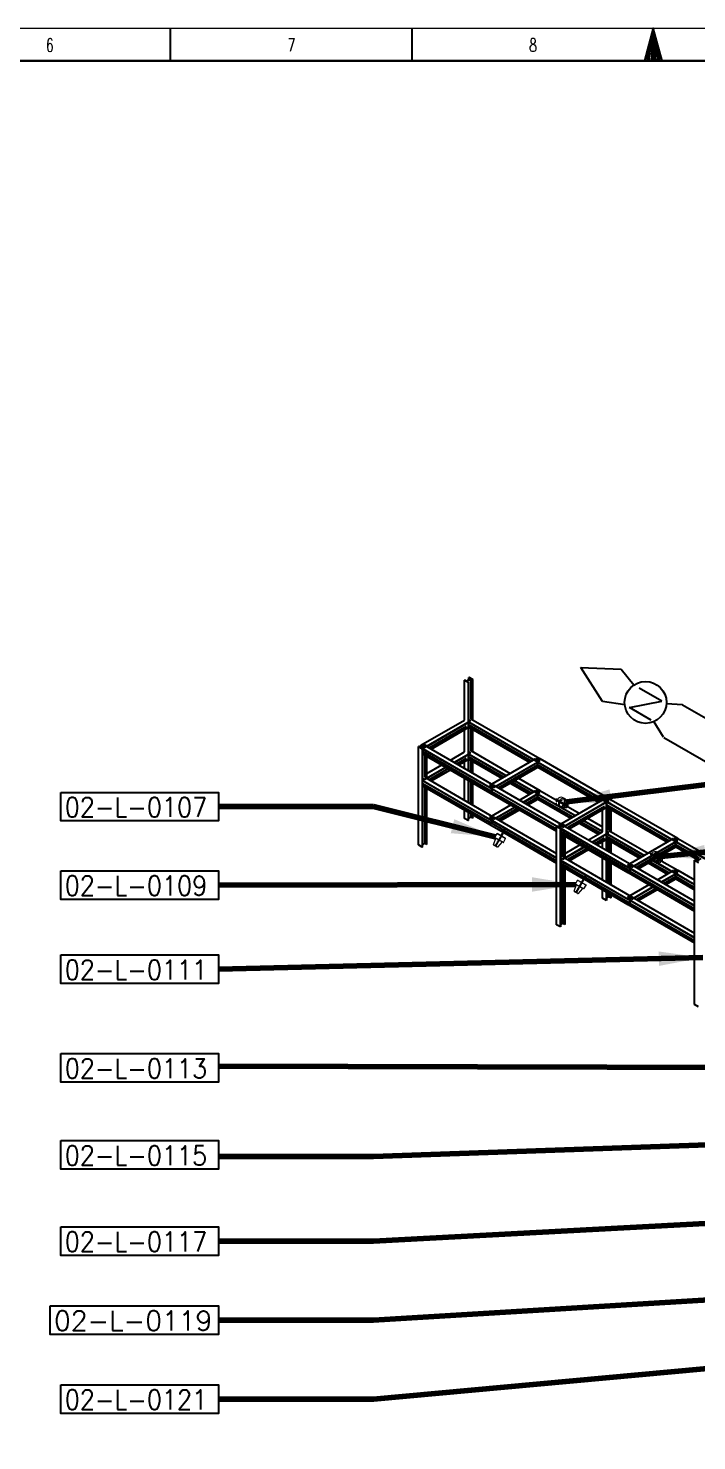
# Model space of a CAD drawing. Header units: inches. Extents: x 9 to 553326, y 5 to 186380.
# Drawn here: x 378913 to 424496, y 90147 to 186380 of the extents above; entities that cross this region are included whole.
import ezdxf

# ---------------------------------------------------------------- set-up
doc = ezdxf.new("R2010")
doc.units = ezdxf.units.IN
doc.header["$MEASUREMENT"] = 0
doc.linetypes.add('LIGHTINGLAYOUTPROGRESSUNIT-EMBED 2_DWG$0$HIDDEN2', pattern=[0.1875, 0.125, -0.0625])
for name, color, linetype in [('_Auto', 7, 'Continuous'), ('Default', 7, 'Continuous'), ('LIGHTINGLAYOUTPROGRESSUNIT-EMBED 2_DWG$0$DwgTemplate', 7, 'Continuous')]:
    doc.layers.add(name, color=color, linetype=linetype)
doc.layers.add('Pipe Rack Lighting', color=1, linetype='Continuous', lineweight=5)
doc.styles.add('HZTXT', font='txt_qlt.shx', dxfattribs={"width": 0.7, "bigfont": 'hztxt.shx'})
doc.styles.get("Standard").update_dxf_attribs({"font": 'arial.ttf'})
doc.styles.add('TEG BORDER', font='txt_qlt.shx', dxfattribs={"width": 0.7, "bigfont": 'hztxt.shx'})
doc.dimstyles.new('ANSI_L', dxfattribs={"dimtxt": 0.18, "dimasz": 0.18, "dimexe": 0.18, "dimexo": 0.0625, "dimgap": 0.09, "dimtad": 0, "dimtih": 1, "dimtoh": 1, "dimdec": 4, "dimzin": 0, "dimdsep": 46, "dimtxsty": 'Standard', "dimcen": 0.09, "dimadec": 0, "dimazin": 0, "dimtfac": 1, "dimtdec": 4, "dimtofl": 0, "dimtmove": 0, "dimatfit": 3, "dimfxl": 1, "dimtolj": 1, "dimtzin": 0, "dimarcsym": 0})

# ---------------------------------------------------------------- blocks, each defined once
blk = doc.blocks.new('TEG BORDER A2')
for p, q in [((222.75, 420), (222.75, 415)), ((259.88, 420), (259.88, 415)), ((297, 420), (297, 415))]:
    blk.add_line(p, q)
at = {"linetype": 'Continuous'}
blk.add_line((489, 415), (5, 415), dxfattribs=at)
at = {"color": 5, "lineweight": 15}
blk.add_lwpolyline([(0, 420), (594, 420), (594, 0), (0, 0)], close=True, dxfattribs=at)
blk.add_lwpolyline([(297, 420), (295.66, 415), (298.34, 415), (297, 420), (296, 415), (296.33, 415), (297, 420), (296.67, 415), (297.33, 415), (297, 420), (297.67, 415), (298, 415), (297, 420)])
blk.add_lwpolyline([(5, 415), (589, 415), (589, 5), (5, 5)], close=True)
at = {"char_height": 2, "width": 2, "attachment_point": 1, "style": 'TEG BORDER'}
for s, insert in [('6', (203.67, 418.41)), ('7', (240.8, 418.41)), ('8', (277.92, 418.41))]:
    blk.add_mtext(s, dxfattribs=dict(at, insert=insert))

msp = doc.modelspace()

# ---------------------------------------------------------------- linework, layer by layer
at = {"layer": '_Auto', "color": 7, "linetype": 'Continuous'}
for points in [[(381139, 134323), (391878, 134323), (391878, 132374), (381139, 132374)], [(381139, 128978), (391878, 128978), (391878, 127030), (381139, 127030)], [(381139, 123243), (391878, 123243), (391878, 121295), (381139, 121295)], [(381139, 116524), (391878, 116524), (391878, 114576), (381139, 114576)], [(381139, 110592), (391878, 110592), (391878, 108644), (381139, 108644)], [(381139, 104724), (391878, 104724), (391878, 102776), (381139, 102776)], [(380408, 99337), (391878, 99337), (391878, 97389), (380408, 97389)], [(381139, 93961), (391878, 93961), (391878, 92013), (381139, 92013)]]:
    msp.add_lwpolyline(points, close=True, dxfattribs=at)
at = {"layer": 'Default', "color": 7, "linetype": 'Continuous'}
for p, q in [((419341, 142685), (416579, 142814)), ((418064, 140511), (416583, 142820)), ((420201, 141629), (419341, 142685)), ((419584, 140285), (418064, 140511)), ((419908, 140097), (422114, 140525)), ((422114, 140525), (420567, 141418)), ((421377, 139249), (419908, 140097)), ((423527, 140294), (422424, 140346)), ((423527, 140294), (426992, 138293)), ((422235, 138073), (421568, 139139)), ((422248, 138058), (425721, 136053))]:
    msp.add_line(p, q, dxfattribs=at)
msp.add_circle((421001, 140448), 1427, dxfattribs=at)
at = {"layer": 'LIGHTINGLAYOUTPROGRESSUNIT-EMBED 2_DWG$0$DwgTemplate', "color": 9, "linetype": 'Continuous'}
for p, q in [((408677, 141978), (408661, 141968)), ((408661, 141968), (408920, 141819)), ((408661, 139251), (408661, 141968)), ((408802, 141906), (408677, 141978)), ((409086, 142070), (408802, 141906)), ((408812, 141900), (409096, 142064)), ((408936, 141828), (408812, 141900)), ((408920, 141819), (408936, 141828)), ((408920, 141819), (408920, 135810)), ((408936, 135801), (408936, 141828)), ((408977, 142151), (408961, 142142)), ((408961, 142142), (409086, 142070)), ((408961, 141998), (408961, 142142)), ((409236, 142001), (408977, 142151)), ((409096, 139332), (409096, 142064)), ((409096, 142064), (409220, 141992)), ((409220, 141992), (409236, 142001)), ((409220, 139260), (409220, 141992)), ((409236, 139251), (409236, 142001)), ((405682, 137531), (408661, 139251)), ((405941, 137381), (409078, 139193)), ((406086, 137447), (408949, 139100)), ((406246, 137355), (408796, 138827)), ((406370, 137283), (409074, 138843)), ((406386, 137273), (408949, 138753)), ((408661, 137077), (408661, 138587)), ((408936, 139125), (413526, 136475)), ((408936, 138908), (408949, 138915)), ((408936, 138779), (413096, 136377)), ((408949, 139100), (413381, 136541)), ((408949, 138915), (413221, 136449)), ((408949, 138753), (413081, 136368)), ((408954, 139265), (409078, 139193)), ((409083, 139339), (413785, 136625)), ((409096, 137158), (409096, 138668)), ((409220, 137086), (409220, 138596)), ((409236, 137077), (409236, 138587)), ((405840, 137622), (405824, 137613)), ((406099, 137472), (405840, 137622)), ((405540, 137449), (405524, 137439)), ((405524, 130737), (405524, 137439)), ((405524, 137439), (405783, 137290)), ((405664, 137377), (405540, 137449)), ((405717, 137492), (405591, 137419)), ((405948, 137541), (405664, 137377)), ((405674, 137371), (405958, 137535)), ((405799, 137299), (405674, 137371)), ((405682, 137381), (405941, 137531)), ((405682, 137531), (405682, 137512)), ((405941, 137381), (405682, 137531)), ((405682, 137512), (405790, 137450)), ((405682, 137381), (410388, 134664)), ((405783, 137290), (405799, 137299)), ((405783, 137290), (405783, 130587)), ((405799, 130596), (405799, 137299)), ((405799, 137295), (410388, 134645)), ((405799, 136967), (410388, 134317)), ((405799, 136949), (410388, 134299)), ((405811, 137104), (410513, 134389)), ((405824, 137613), (405948, 137541)), ((405941, 137531), (410647, 134813)), ((405958, 137535), (406083, 137463)), ((405958, 135361), (405958, 136857)), ((406083, 137463), (406099, 137472)), ((406083, 137449), (406083, 137463)), ((406083, 135275), (406083, 136785)), ((406099, 137439), (406099, 137472)), ((406099, 135266), (406099, 136775)), ((407694, 136518), (408661, 137077)), ((407953, 136369), (409078, 137019)), ((407969, 136360), (408949, 136926)), ((408128, 136268), (408796, 136653)), ((408253, 136196), (409074, 136669)), ((408936, 136951), (411514, 135463)), ((408936, 136734), (408949, 136741)), ((408949, 136926), (411498, 135454)), ((408949, 136741), (411338, 135362)), ((408954, 137091), (409078, 137019)), ((409083, 137166), (411773, 135613)), ((405941, 135207), (407378, 136037)), ((406086, 135273), (407394, 136028)), ((406099, 135598), (407119, 136186)), ((406246, 135181), (407553, 135936)), ((406370, 135109), (407678, 135864)), ((406386, 135100), (407694, 135854)), ((408269, 136186), (408949, 136579)), ((408661, 135960), (408661, 136413)), ((408936, 136605), (411214, 135290)), ((408949, 136579), (411198, 135281)), ((409096, 135709), (409096, 136494)), ((409220, 135637), (409220, 136422)), ((409236, 135628), (409236, 136413)), ((410388, 134813), (413526, 136625)), ((410647, 134664), (413785, 136475)), ((410793, 134729), (413656, 136382)), ((410952, 134637), (413656, 136198)), ((411077, 134565), (413780, 136126)), ((411093, 134556), (413656, 136036)), ((413785, 136625), (413526, 136475)), ((413526, 136625), (413785, 136475)), ((413531, 136473), (413790, 136622)), ((413531, 136473), (418233, 133758)), ((413531, 136126), (413656, 136198)), ((413531, 136126), (417803, 133659)), ((413656, 136198), (413656, 136382)), ((413656, 136382), (418087, 133823)), ((413656, 136198), (417928, 133731)), ((413656, 136036), (417787, 133650)), ((413785, 136619), (413785, 136625)), ((413790, 136622), (418492, 133907)), ((405799, 135140), (410388, 132490)), ((405799, 135121), (410388, 132471)), ((405799, 134793), (410388, 132143)), ((405799, 134775), (410388, 132125)), ((405811, 134930), (410513, 132215)), ((405941, 135207), (405816, 135279)), ((405946, 135354), (410647, 132639)), ((408661, 133786), (408661, 135296)), ((408920, 135146), (408920, 133636)), ((408936, 133627), (408936, 135137)), ((409096, 133535), (409096, 135045)), ((409220, 133463), (409220, 134973)), ((409236, 133454), (409236, 134964)), ((410647, 134813), (410388, 134664)), ((410647, 134664), (410388, 134813)), ((410393, 134661), (410652, 134810)), ((410652, 134810), (415354, 132096)), ((411773, 134949), (413081, 134194)), ((411789, 134958), (413096, 134203)), ((411913, 135030), (413221, 134275)), ((412073, 135122), (413381, 134367)), ((412089, 135131), (413526, 134301)), ((412348, 135281), (413785, 134451)), ((405958, 130832), (405958, 134683)), ((406083, 130760), (406083, 134611)), ((406099, 130769), (406099, 134602)), ((410388, 134664), (410388, 134645)), ((410388, 134645), (410393, 134648)), ((410513, 134389), (410388, 134317)), ((410388, 134317), (410388, 134299)), ((410388, 134299), (410393, 134302)), ((410393, 134642), (410393, 134661)), ((410393, 134661), (415095, 131946)), ((410393, 134642), (414950, 132012)), ((410393, 134314), (410518, 134386)), ((410393, 134296), (410393, 134314)), ((410393, 134314), (414937, 131691)), ((410393, 134296), (414937, 131673)), ((410513, 134573), (410513, 134389)), ((410518, 134386), (410518, 134571)), ((410518, 134386), (414937, 131835)), ((412400, 133801), (413526, 134451)), ((412659, 133652), (413785, 134301)), ((412675, 133642), (413656, 134208)), ((412835, 133550), (413656, 134024)), ((412960, 133478), (413780, 133952)), ((412976, 133469), (413656, 133862)), ((413526, 134451), (413785, 134301)), ((413785, 134451), (413526, 134301)), ((413531, 134299), (413790, 134448)), ((413531, 134299), (416221, 132746)), ((413531, 133952), (413656, 134024)), ((413531, 133952), (415920, 132572)), ((413656, 134024), (413656, 134208)), ((413656, 134208), (416205, 132737)), ((413656, 134024), (416045, 132644)), ((413656, 133862), (415905, 132563)), ((413785, 134445), (413785, 134451)), ((413790, 134448), (416480, 132895)), ((415095, 132096), (418233, 133907)), ((418091, 133825), (418075, 133816)), ((418075, 133816), (418334, 133667)), ((418215, 133753), (418091, 133825)), ((418499, 133918), (418215, 133753)), ((418225, 133748), (418509, 133912)), ((418233, 133758), (418492, 133907)), ((418492, 133907), (418233, 133758)), ((418233, 133907), (418492, 133758)), ((418391, 133999), (418375, 133989)), ((418375, 133975), (418375, 133989)), ((418375, 133989), (418499, 133918)), ((418650, 133849), (418391, 133999)), ((418492, 133907), (423198, 131190)), ((418509, 133912), (418634, 133840)), ((418509, 133897), (418509, 133912)), ((418634, 133840), (418650, 133849)), ((418634, 133825), (418634, 133840)), ((418650, 133816), (418650, 133849)), ((408661, 132548), (408661, 133122)), ((408920, 132972), (408920, 132399)), ((408936, 132408), (408936, 132963)), ((409096, 132644), (409096, 132871)), ((410388, 132639), (411825, 133469)), ((410647, 132490), (412084, 133320)), ((410793, 132555), (412100, 133310)), ((410952, 132463), (412260, 133218)), ((411077, 132391), (412385, 133146)), ((411093, 132382), (412400, 133137)), ((415354, 131946), (418492, 133758)), ((415499, 132012), (418362, 133665)), ((415659, 131920), (418209, 133392)), ((415784, 131848), (418487, 133409)), ((415800, 131839), (418362, 133318)), ((418075, 131642), (418075, 133152)), ((418350, 133676), (418225, 133748)), ((418233, 133758), (422939, 131041)), ((418334, 133667), (418350, 133676)), ((418334, 133667), (418334, 130375)), ((418350, 130366), (418350, 133676)), ((418350, 133473), (418362, 133481)), ((418350, 133344), (422510, 130942)), ((418362, 133665), (422794, 131106)), ((418362, 133481), (422634, 131014)), ((418362, 133318), (422494, 130933)), ((418509, 131723), (418509, 133233)), ((418634, 131652), (418634, 133161)), ((418650, 131642), (418650, 133152)), ((408920, 132399), (408661, 132548)), ((408936, 132408), (408920, 132399)), ((409096, 132644), (408936, 132552)), ((409220, 132572), (409096, 132644)), ((409220, 132572), (409220, 132799)), ((409236, 132581), (409220, 132572)), ((409236, 132581), (409236, 132790)), ((410647, 132490), (410388, 132639)), ((410647, 132639), (410388, 132490)), ((410388, 132490), (410388, 132471)), ((410388, 132471), (410393, 132474)), ((410513, 132215), (410388, 132143)), ((410388, 132143), (410388, 132125)), ((410388, 132125), (410393, 132128)), ((410393, 132487), (410652, 132637)), ((410393, 132469), (410393, 132487)), ((410393, 132487), (414937, 129864)), ((410393, 132469), (414937, 129845)), ((410393, 132140), (410518, 132212)), ((410393, 132140), (411298, 131618)), ((410393, 132122), (410393, 132140)), ((410393, 132122), (411290, 131604)), ((410513, 132399), (410513, 132215)), ((410518, 132212), (410518, 132397)), ((410518, 132212), (411361, 131726)), ((410652, 132637), (414937, 130163)), ((414953, 132014), (414937, 132005)), ((414937, 132005), (415196, 131855)), ((414937, 125302), (414937, 132005)), ((415078, 131942), (414953, 132014)), ((415362, 132106), (415078, 131942)), ((415087, 131936), (415371, 132100)), ((415212, 131864), (415087, 131936)), ((415095, 131946), (415354, 132096)), ((415354, 132096), (415095, 131946)), ((415354, 131946), (415095, 132096)), ((415095, 131946), (419802, 129229)), ((415196, 131855), (415212, 131864)), ((415196, 131855), (415196, 125152)), ((415212, 125161), (415212, 131864)), ((415212, 131860), (419802, 129211)), ((415253, 132187), (415237, 132178)), ((415237, 132178), (415362, 132106)), ((415512, 132038), (415253, 132187)), ((415354, 132096), (420061, 129378)), ((415371, 132100), (415496, 132028)), ((415496, 132028), (415512, 132038)), ((415496, 132014), (415496, 132028)), ((415512, 132005), (415512, 132038)), ((416480, 132231), (417787, 131476)), ((416496, 132240), (417803, 131486)), ((416620, 132312), (417928, 131557)), ((416780, 132405), (418075, 131657)), ((416796, 132414), (418075, 131675)), ((417055, 132563), (418075, 131974)), ((411339, 131576), (414937, 129499)), ((411347, 131590), (414937, 129517)), ((411410, 131698), (414937, 129661)), ((415212, 131532), (419802, 128882)), ((415212, 131514), (419802, 128864)), ((415224, 131669), (419926, 128954)), ((415371, 129926), (415371, 131422)), ((415496, 129840), (415496, 131350)), ((415512, 129831), (415512, 131341)), ((417107, 131084), (418075, 131642)), ((417366, 130934), (418492, 131584)), ((417382, 130925), (418362, 131491)), ((417542, 130833), (418209, 131218)), ((417666, 130761), (418487, 131235)), ((417682, 130752), (418362, 131144)), ((418075, 130525), (418075, 130978)), ((418350, 131516), (420927, 130028)), ((418350, 131299), (418362, 131307)), ((418350, 131170), (420627, 129855)), ((418362, 131491), (420911, 130019)), ((418362, 131307), (420752, 129927)), ((418362, 131144), (420611, 129846)), ((418367, 131656), (418492, 131584)), ((418497, 131731), (421186, 130178)), ((418509, 130274), (418509, 131059)), ((418634, 130202), (418634, 130988)), ((418650, 130193), (418650, 130978)), ((419802, 129378), (422939, 131190)), ((420061, 129229), (423198, 131041)), ((420206, 129294), (423069, 130947)), ((423198, 131190), (422939, 131041)), ((422939, 131190), (423198, 131041)), ((422944, 131038), (423203, 131187)), ((422944, 131038), (427646, 128323)), ((423069, 130763), (423069, 130947)), ((423069, 130947), (427501, 128389)), ((423198, 131184), (423198, 131190)), ((423203, 131187), (427905, 128473)), ((405783, 130587), (405524, 130737)), ((405799, 130596), (405783, 130587)), ((405958, 130832), (405799, 130740)), ((406083, 130760), (405958, 130832)), ((406099, 130769), (406083, 130760)), ((415359, 129919), (420061, 127205)), ((415369, 129781), (416791, 130602)), ((415499, 129838), (416807, 130593)), ((415512, 130163), (416532, 130752)), ((415659, 129746), (416967, 130501)), ((415784, 129674), (417091, 130429)), ((415800, 129665), (417107, 130420)), ((420366, 129202), (423069, 130763)), ((420490, 129130), (423194, 130691)), ((420506, 129121), (423069, 130601)), ((422944, 130691), (423069, 130763)), ((422944, 130691), (424627, 129720)), ((423069, 130763), (424650, 129850)), ((423069, 130601), (424611, 129711)), ((415212, 129705), (419802, 127055)), ((415212, 129686), (419802, 127037)), ((415212, 129358), (416790, 128448)), ((415212, 129340), (416782, 128434)), ((415224, 129495), (416852, 128555)), ((415369, 129781), (415244, 129853)), ((415371, 125397), (415371, 129248)), ((415496, 125325), (415496, 129176)), ((415512, 125335), (415512, 129167)), ((418075, 128351), (418075, 129861)), ((418334, 129711), (418334, 128202)), ((418350, 128192), (418350, 129702)), ((418509, 128100), (418509, 129610)), ((418634, 128028), (418634, 129538)), ((418650, 128019), (418650, 129529)), ((420061, 129229), (419802, 129378)), ((420061, 129378), (419802, 129229)), ((419802, 129229), (419802, 129211)), ((419802, 129211), (419807, 129213)), ((419926, 128954), (419802, 128882)), ((419807, 129226), (420066, 129376)), ((419807, 129208), (419807, 129226)), ((419807, 129226), (424350, 126603)), ((419807, 129208), (424350, 126584)), ((419926, 129139), (419926, 128954)), ((419931, 128952), (419931, 129136)), ((420066, 129376), (424350, 126902)), ((421186, 129514), (422494, 128759)), ((421202, 129523), (422510, 128768)), ((421327, 129595), (422634, 128840)), ((421486, 129687), (422794, 128932)), ((421502, 129696), (422939, 128867)), ((421761, 129846), (423198, 129016)), ((421814, 128366), (422939, 129016)), ((423198, 129016), (422939, 128867)), ((422939, 129016), (423198, 128867)), ((422944, 128864), (423203, 129013)), ((423198, 129011), (423198, 129016)), ((423203, 129013), (424350, 128351)), ((424366, 129713), (424350, 129704)), ((424350, 119867), (424350, 129704)), ((424350, 129704), (424609, 129554)), ((424491, 129641), (424366, 129713)), ((424775, 129805), (424491, 129641)), ((416830, 128406), (419802, 126690)), ((416838, 128419), (419802, 126708)), ((416901, 128527), (419926, 126780)), ((419802, 128882), (419802, 128864)), ((419802, 128864), (419807, 128867)), ((419802, 127205), (421239, 128034)), ((419807, 128880), (419931, 128952)), ((419807, 128861), (419807, 128880)), ((419807, 128880), (424350, 126256)), ((419807, 128861), (424350, 126238)), ((419931, 128952), (424350, 126400)), ((422073, 128217), (423198, 128867)), ((422089, 128208), (423069, 128773)), ((422248, 128115), (423069, 128589)), ((422373, 128043), (423194, 128517)), ((422389, 128034), (423069, 128427)), ((422944, 128864), (424350, 128052)), ((422944, 128517), (423069, 128589)), ((422944, 128517), (424350, 127706)), ((423069, 128589), (423069, 128773)), ((423069, 128773), (424350, 128034)), ((423069, 128589), (424350, 127849)), ((423069, 128427), (424350, 127687)), ((418075, 127113), (418075, 127687)), ((418334, 126964), (418075, 127113)), ((418334, 127538), (418334, 126964)), ((418350, 126973), (418350, 127528)), ((418509, 127209), (418350, 127117)), ((418509, 127209), (418509, 127436)), ((418634, 127137), (418509, 127209)), ((418634, 127137), (418634, 127364)), ((418650, 127146), (418634, 127137)), ((418650, 127146), (418650, 127355)), ((420061, 127055), (419802, 127205)), ((420061, 127205), (419802, 127055)), ((419802, 127055), (419802, 127037)), ((419802, 127037), (419807, 127039)), ((419807, 127052), (420066, 127202)), ((419807, 127034), (419807, 127052)), ((419807, 127052), (424350, 124429)), ((419807, 127034), (424350, 124410)), ((420061, 127055), (421498, 127885)), ((420066, 127202), (424350, 124728)), ((420206, 127121), (421514, 127876)), ((420366, 127028), (421673, 127783)), ((420490, 126957), (421798, 127711)), ((420506, 126947), (421814, 127702)), ((418350, 126973), (418334, 126964)), ((419926, 126780), (419802, 126708)), ((419802, 126708), (419802, 126690)), ((419802, 126690), (419807, 126693)), ((419807, 126706), (419931, 126778)), ((419807, 126687), (419807, 126706)), ((419807, 126706), (424350, 124082)), ((419807, 126687), (424350, 124064)), ((419926, 126965), (419926, 126780)), ((419931, 126778), (419931, 126962)), ((419931, 126778), (424350, 124226)), ((415196, 125152), (414937, 125302)), ((415212, 125161), (415196, 125152)), ((415371, 125397), (415212, 125305)), ((415496, 125325), (415371, 125397)), ((415512, 125335), (415496, 125325)), ((424609, 119717), (424350, 119867))]:
    msp.add_line(p, q, dxfattribs=at)
at = {"layer": 'Pipe Rack Lighting', "linetype": 'LIGHTINGLAYOUTPROGRESSUNIT-EMBED 2_DWG$0$HIDDEN2'}
for p, q in [((415184, 133642), (414897, 133808)), ((415643, 133628), (415518, 133765)), ((415181, 133286), (415029, 133374)), ((415573, 133418), (415184, 133642)), ((415601, 133467), (415212, 133691)), ((415454, 133301), (415273, 133340)), ((415535, 133283), (415454, 133301)), ((411434, 131854), (411429, 131858)), ((411434, 131854), (411429, 131858)), ((411490, 131822), (411434, 131854)), ((411490, 131822), (411434, 131854)), ((411435, 131854), (411484, 131826)), ((410727, 131248), (410780, 131217)), ((410758, 130683), (411147, 131356)), ((410780, 131217), (411312, 130909)), ((410800, 131205), (411239, 130952)), ((410807, 130654), (411196, 131328)), ((410879, 131511), (410933, 131480)), ((410933, 131480), (411465, 131173)), ((410636, 130753), (410663, 130738)), ((410663, 130738), (410929, 130584)), ((410758, 130683), (410807, 130654)), ((421616, 129929), (421329, 130095)), ((421645, 129977), (421357, 130143)), ((422005, 129704), (421616, 129929)), ((422034, 129753), (421645, 129977)), ((421952, 130158), (421800, 130246)), ((422076, 129914), (421951, 130051)), ((421614, 129572), (421462, 129660)), ((421887, 129587), (421705, 129626)), ((421968, 129569), (421887, 129587)), ((416218, 128077), (416272, 128046)), ((416250, 127512), (416638, 128186)), ((416272, 128046), (416804, 127739)), ((416291, 128035), (416730, 127781)), ((416298, 127484), (416687, 128158)), ((416370, 128341), (416424, 128310)), ((416424, 128310), (416956, 128003)), ((416925, 128684), (416920, 128687)), ((416925, 128684), (416920, 128687)), ((416981, 128652), (416925, 128684)), ((416981, 128652), (416925, 128684)), ((416926, 128684), (416975, 128656)), ((416128, 127583), (416154, 127567)), ((416154, 127567), (416420, 127414)), ((416250, 127512), (416298, 127484))]:
    msp.add_line(p, q, dxfattribs=at)
at = {"layer": 'Pipe Rack Lighting', "linetype": 'Continuous'}
for p, q in [((415212, 133691), (414925, 133857)), ((415519, 133872), (415367, 133960)), ((415699, 133566), (415643, 133628)), ((411147, 131356), (411435, 131854)), ((411429, 131858), (411490, 131822)), ((411429, 131858), (411490, 131822)), ((410636, 130753), (410800, 131205)), ((410727, 131248), (410879, 131511)), ((411312, 130909), (410727, 131248)), ((411465, 131173), (410879, 131511)), ((410929, 130584), (411239, 130952)), ((411196, 131328), (411484, 131826)), ((411312, 130909), (411465, 131173)), ((410929, 130584), (410636, 130753)), ((422131, 129853), (422076, 129914)), ((416128, 127583), (416291, 128035)), ((416218, 128077), (416370, 128341)), ((416804, 127739), (416218, 128077)), ((416956, 128003), (416370, 128341)), ((416638, 128186), (416926, 128684)), ((416687, 128158), (416975, 128656)), ((416804, 127739), (416956, 128003)), ((416920, 128687), (416981, 128652)), ((416920, 128687), (416981, 128652)), ((416420, 127414), (416128, 127583)), ((416420, 127414), (416730, 127781))]:
    msp.add_line(p, q, dxfattribs=at)
at = {"layer": 'Pipe Rack Lighting', "linetype": 'LIGHTINGLAYOUTPROGRESSUNIT-EMBED 2_DWG$0$HIDDEN2'}
for centre, major_axis, start_param, end_param in [((415198, 133667), (-169, -293), 4.795819, 7.772928), ((414911, 133833), (-17.6, -30.5), 5.602689, 6.963681), ((414911, 133833), (-17.6, -30.5), 5.602689, 6.963681), ((414911, 133833), (-14.1, -24.4), 6.044188, 6.522183), ((415198, 133667), (169, 293), 1.487366, 1.654226), ((415350, 133579), (-169, -293), 3.141593, 6.283185), ((415350, 133579), (-169, -293), 0, 1.489743), ((415587, 133442), (-85, -146), 2.88629, 6.538488), ((415587, 133442), (-85, -146), 0.255303, 1.408151), ((421631, 129953), (-169, -293), 4.795819, 7.772928), ((421631, 129953), (169, 293), 1.487366, 1.654226), ((421631, 129953), (169, 293), 5.097376, 7.770552), ((421783, 129865), (-169, -293), 3.141593, 6.283185), ((421783, 129865), (169, 293), 5.64741, 6.283185), ((421783, 129865), (-169, -293), 0, 1.489743), ((422019, 129728), (-85, -146), 2.88629, 6.538488), ((422019, 129728), (-85, -146), 0.255303, 1.408151)]:
    msp.add_ellipse(centre, major_axis=major_axis, ratio=0.816497, start_param=start_param, end_param=end_param, dxfattribs=at)
at = {"layer": 'Pipe Rack Lighting', "linetype": 'Continuous'}
for centre, major_axis, start_param, end_param in [((414911, 133833), (-17.6, -30.5), 4.712389, 5.602689), ((414911, 133833), (-17.6, -30.5), 4.712389, 5.602689), ((414911, 133833), (-14.1, -24.4), 1.570796, 6.044188), ((414911, 133833), (-17.6, -30.5), 0.680496, 4.712389), ((414911, 133833), (-17.6, -30.5), 0.680496, 4.712389), ((414911, 133833), (-14.1, -24.4), 0.238997, 1.570796), ((415198, 133667), (169, 293), 4.712389, 7.770552), ((415350, 133579), (169, 293), 4.712389, 6.283185), ((415198, 133667), (-169, -293), 1.489743, 1.570796), ((415350, 133579), (-169, -293), 1.489743, 1.570796), ((415587, 133442), (-85, -146), 1.408151, 1.570796), ((415587, 133442), (85, 146), 4.712389, 6.027883), ((421631, 129953), (-169, -293), 1.570796, 1.955783), ((421783, 129865), (169, 293), 4.712389, 5.64741), ((421631, 129953), (-169, -293), 1.489743, 1.570796), ((421783, 129865), (-169, -293), 1.489743, 1.570796), ((422019, 129728), (-85, -146), 1.408151, 1.570796), ((422019, 129728), (85, 146), 4.712389, 6.027883)]:
    msp.add_ellipse(centre, major_axis=major_axis, ratio=0.816497, start_param=start_param, end_param=end_param, dxfattribs=at)
at = {"layer": 'Pipe Rack Lighting', "linetype": 'LIGHTINGLAYOUTPROGRESSUNIT-EMBED 2_DWG$0$HIDDEN2'}
for centre, major_axis in [((415350, 133579), (-127, -220)), ((415587, 133442), (-14.1, -24.4)), ((421343, 130119), (-17.6, -30.5)), ((421343, 130119), (-17.6, -30.5)), ((421343, 130119), (-14.1, -24.4)), ((421783, 129865), (-127, -220)), ((422019, 129728), (-14.1, -24.4))]:
    msp.add_ellipse(centre, major_axis=major_axis, ratio=0.816497, dxfattribs=at)

# ---------------------------------------------------------------- block references
at = {"xscale": 443.75, "yscale": 443.75, "zscale": 443.75}
msp.add_blockref('TEG BORDER A2', (289738, 5), dxfattribs=at)

# ---------------------------------------------------------------- texts
at = {"layer": '_Auto', "color": 7, "style": 'HZTXT', "width": 0.9}
for s, p in [('02-L-0107', (381407, 132645)), ('02-L-0109', (381407, 127300)), ('02-L-0111', (381407, 121565)), ('02-L-0113', (381407, 114847)), ('02-L-0115', (381407, 108914)), ('02-L-0117', (381407, 103047)), ('02-L-0121', (381407, 92284))]:
    msp.add_text(s, height=1331.2, dxfattribs=at).set_placement(p)
at = {"layer": '_Auto', "color": 7, "style": 'HZTXT'}
msp.add_text('02-L-0119', height=1331.2, dxfattribs=at).set_placement((380675, 97659))

# ---------------------------------------------------------------- leaders
at = {"layer": '_Auto', "color": 136, "linetype": 'Continuous'}
for points in [[(415642, 133665), (470141, 140444), (480708, 140444)], [(422075, 129943), (470141, 134840), (480708, 134840)], [(410755, 131297), (402445, 133349), (391878, 133349)], [(416265, 128050), (391878, 128004)], [(424905, 123062), (391878, 122269)], [(437914, 115551), (391878, 115658)], [(445776, 111012), (402445, 109509), (391878, 109509)], [(453628, 106478), (402445, 103750), (391878, 103750)], [(461475, 101948), (402445, 98363), (391878, 98363)], [(466806, 98859), (402445, 92987), (391878, 92987)]]:
    msp.add_leader(points, dimstyle='ANSI_L', override={"dimscale": 1, "dimtxt": 3.175, "dimasz": 3000, "dimgap": 1.5875, "dimtad": 0, "dimlwd": 65535}, dxfattribs=at)

doc.saveas('drawing.dxf')
